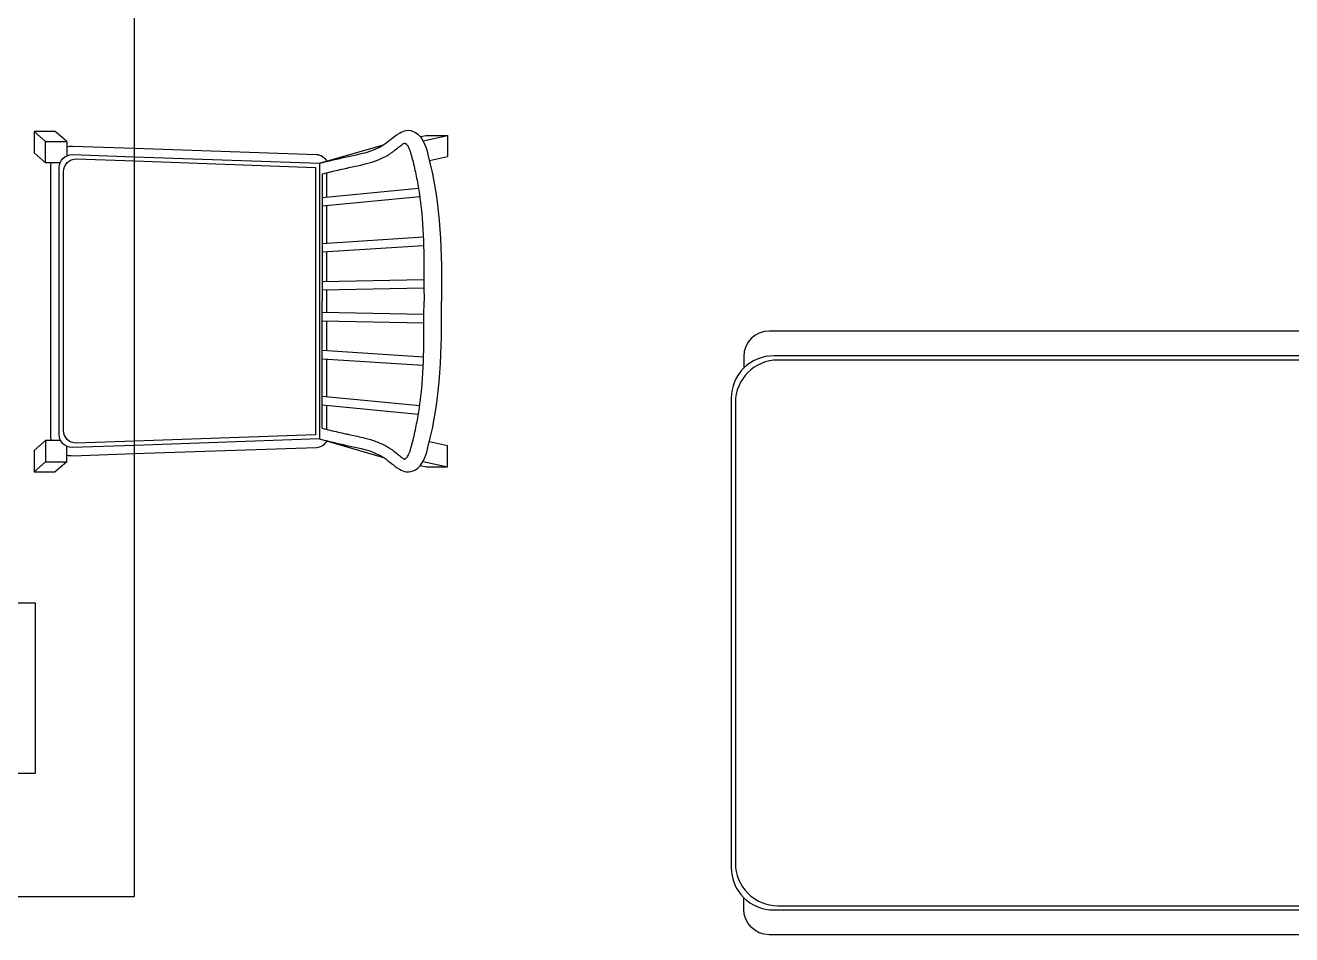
# Model space of a CAD drawing. Header units: millimetres. Extents: x -38686 to 870903, y -23218 to 232707.
# Drawn here: x 49296 to 50783, y 24943 to 26012 of the extents above; entities that cross this region are included whole.
import ezdxf

# ---------------------------------------------------------------- set-up
doc = ezdxf.new("R2010")
doc.units = ezdxf.units.MM
doc.header["$LTSCALE"] = 10
doc.layers.add('40 - Detail Outline', color=142, linetype='Continuous')

msp = doc.modelspace()

# ---------------------------------------------------------------- linework, layer by layer
at = {"layer": '40 - Detail Outline', "color": 251}
for p, q in [((49319.45330762872, 25874.9798246807), (49305.84302058409, 25886.9213891029)), ((49344.45330762872, 25874.9798246807), (49330.84302058409, 25886.9213891029)), ((49319.45330762872, 25849.9798246807), (49305.84302058409, 25861.9213891029)), ((49319.45330762872, 25523.86295352513), (49305.84302058409, 25511.9213891029)), ((49319.45330762872, 25498.86295352513), (49305.84302058409, 25486.9213891029)), ((49344.45330762872, 25498.86295352513), (49330.84302058409, 25486.9213891029))]:
    msp.add_line(p, q, dxfattribs=at)
at = {"layer": '40 - Detail Outline', "color": 0}
for p, q in [((49759.68112940478, 25880.74360842075), (49766.55395227176, 25882.25678587875)), ((49762.81725511877, 25875.929877243), (49791.55395227176, 25882.25678587875)), ((49641.33371486331, 25849.5897422392), (49716.38251353626, 25871.21062746628)), ((49770.31153347477, 25852.57987947524), (49791.55395227176, 25857.25678587875)), ((49641.33371486331, 25525.56071637515), (49716.38251353626, 25503.93983114809)), ((49770.31153347477, 25522.5705791391), (49791.55395227176, 25517.89367273563)), ((49759.68112940478, 25494.40685019359), (49766.55395227176, 25492.89367273563)), ((49762.81725511877, 25499.22058137135), (49791.55395227176, 25492.89367273563))]:
    msp.add_line(p, q, dxfattribs=at)
at = {"layer": '40 - Detail Outline', "color": 7}
for p, q in [((49740.29382557579, 25872.971233575), (49740.73692664533, 25873.09309698546)), ((49644.43929211135, 25836.96613776359), (49644.43929211135, 25687.57522930718)), ((49649.86149584307, 25809.93221040681), (49649.86149584307, 25838.29830624921)), ((49644.43929211135, 25809.40827754217), (49757.33720493858, 25820.31729715968)), ((49644.43929211135, 25799.36170183895), (49758.84422388003, 25810.41634061614)), ((49649.86149584307, 25755.71435736707), (49649.86149584307, 25799.88563470357)), ((49644.43929211135, 25755.36247052623), (49763.06867477039, 25763.06120719488)), ((49644.43929211135, 25745.34143429974), (49763.43892028555, 25753.06419893397)), ((49649.86149584307, 25710.76516380894), (49649.86149584307, 25745.69332114058)), ((49644.43929211135, 25710.65366167928), (49763.7956092289, 25713.10810349071)), ((49644.43929211135, 25700.65154751487), (49763.83559965936, 25703.10681168899)), ((49649.86149584307, 25674.38740896982), (49649.86149584307, 25700.76304964452)), ((49644.43929211135, 25538.18432085077), (49644.43929211135, 25687.57522930718)), ((49644.43929211135, 25674.49891109952), (49763.83559965936, 25672.04364692537)), ((49644.43929211135, 25664.49679693509), (49763.7956092289, 25662.04235512367)), ((49649.86149584307, 25629.45713747377), (49649.86149584307, 25664.38529480541)), ((49644.43929211135, 25629.80902431461), (49763.43892028555, 25622.0862596804)), ((49644.43929211135, 25619.78798808813), (49763.06867477039, 25612.0892514195)), ((49649.86149584307, 25575.26482391076), (49649.86149584307, 25619.43610124731)), ((49644.43929211135, 25575.78875677545), (49758.84422388003, 25564.73411799823)), ((49644.43929211135, 25565.7421810722), (49757.33720493858, 25554.83316145466)), ((49649.86149584307, 25536.85215236514), (49649.86149584307, 25565.21824820754)), ((49740.29382557579, 25502.17922503936), (49740.73692664533, 25502.0573616289))]:
    msp.add_line(p, q, dxfattribs=at)
at = {"layer": '40 - Detail Outline', "color": 0}
for points in [[(47023.85897620168, 26387.22150978724), (47023.85897620168, 24987.9289488271), (49423.86558489606, 24987.9289488271), (49423.86558489606, 26387.22150978724)], [(49107.48700394714, 25132.76887480424), (49307.48700394714, 25132.76887480424), (49307.48700394714, 25332.76887480424), (49107.48700394714, 25332.76887480424)]]:
    msp.add_lwpolyline(points, close=True, dxfattribs=at)
at = {"layer": '40 - Detail Outline', "color": 251}
for points in [[(49330.84302058409, 25886.9213891029), (49305.84302058409, 25886.9213891029), (49305.84302058409, 25861.9213891029)], [(49336.4861236217, 25849.9798246807), (49319.45330762872, 25849.9798246807), (49319.45330762872, 25874.9798246807), (49344.45330762872, 25874.9798246807), (49344.45330762872, 25858.32393179721)], [(49305.84302058409, 25511.9213891029), (49305.84302058409, 25486.9213891029), (49330.84302058409, 25486.9213891029)], [(49337.06260770955, 25523.86295352513), (49319.45330762872, 25523.86295352513), (49319.45330762872, 25498.86295352513), (49344.45330762872, 25498.86295352513), (49344.45330762872, 25516.82652681713)]]:
    msp.add_lwpolyline(points, dxfattribs=at)
at = {"layer": '40 - Detail Outline', "color": 0}
for points in [[(49766.55395227176, 25882.25678587875), (49791.55395227176, 25882.25678587875), (49791.55395227176, 25857.25678587875)], [(49423.86558489606, 25857.06674123907), (49641.33371486331, 25849.5897422392), (49641.33371486331, 25525.56071637515), (49423.86558489606, 25518.08371737531)], [(49423.86558489606, 25852.15493791176), (49636.33371486331, 25844.5897422392), (49636.33371486331, 25530.56071637515), (49423.86558489606, 25522.99552070257)], [(49766.55395227176, 25492.89367273563), (49791.55395227176, 25492.89367273563), (49791.55395227176, 25517.89367273563)]]:
    msp.add_lwpolyline(points, dxfattribs=at)
at = {"layer": '40 - Detail Outline', "color": 251}
for points in [[(49344.45330762872, 25868.85139846491, -0.06587297058575958), (49350.97098836899, 25869.58500313603), (49423.86558489606, 25867.13437825962)], [(49335.48423103924, 25530.5607163752), (49335.48423103924, 25844.58974223915, -0.414213562373095), (49350.48423103924, 25859.58974223915), (49423.86558489606, 25857.06674123907)], [(49340.48423103924, 25535.56071637515), (49340.48423103924, 25839.5897422392, -0.414213562373095), (49355.48423103924, 25854.5897422392), (49423.86558489606, 25852.15493791176)], [(49326.39813602981, 25523.86295352513, -0.06791000905134689), (49325.48423103924, 25530.5607163752), (49325.48423103924, 25844.58974223915, -0.05438091570861269), (49326.07220508333, 25849.9798246807, -0.05438091570861269)], [(49423.86558489606, 25518.08371737531), (49350.48423103924, 25515.5607163752, -0.414213562373095), (49335.48423103924, 25530.5607163752)], [(49423.86558489606, 25522.99552070257), (49355.48423103924, 25520.56071637515, -0.414213562373095), (49340.48423103924, 25535.56071637515)], [(49423.86558489606, 25508.01608035476), (49350.97098836899, 25505.56545547832, -0.06587297058576468), (49344.45330762872, 25506.29906014943)]]:
    msp.add_lwpolyline(points, format="xyb", dxfattribs=at)
at = {"layer": '40 - Detail Outline', "color": 0}
for points in [[(49423.86558489606, 25867.13437825962), (49637.62733135943, 25859.94797654442, -0.2556251410626646), (49649.61511917826, 25851.97554048487)], [(50829.31284253305, 25658.08345538178), (50829.31284253305, 25657.35103806808, -0.4142135623729093), (50824.31284253305, 25652.35103806808), (50169.43577433523, 25652.35103806808, 0.414213562373095), (50139.43577433523, 25622.35103806808), (50139.43577433523, 25608.77578379171)], [(51663.13256103132, 25623.29793889007), (50174.66818159237, 25623.29793889007, 0.414213562373095), (50124.66818159237, 25573.29793889007), (50124.66818159237, 25022.24721784428, 0.414213562373095), (50174.66818159237, 24972.24721784428), (51481.77361372873, 24972.24721784428)], [(51663.13256103132, 25618.29793889007), (50179.66818159237, 25618.2979388901, 0.414213562373095), (50129.66818159237, 25568.2979388901), (50129.66818159237, 25027.24721784428, 0.414213562373095), (50179.66818159237, 24977.24721784431), (51480.9445546678, 24977.24721784428)], [(49649.61511917826, 25523.17491812953, -0.2556251410624717), (49637.62733135946, 25515.20248206994), (49423.86558489606, 25508.01608035476)], [(51008.63037402061, 24943.19411866626), (50169.43577433523, 24943.19411866626, -0.414213562373095), (50139.43577433523, 24973.19411866626), (50139.43577433523, 24986.76937294258)]]:
    msp.add_lwpolyline(points, format="xyb", dxfattribs=at)
for points, knots in [([(49641.33371486331, 25849.5897422392), (49651.79639992898, 25852.16370411796), (49676.98505285865, 25858.3604530416), (49711.93334696992, 25864.44364438024), (49730.40706072765, 25883.10317012168), (49743.60242386692, 25889.40071001481), (49761.29090653427, 25884.80801184669), (49784.49032844277, 25808.60454852752), (49784.5666039098, 25743.23667815148), (49784.52108165488, 25687.57522930718)], [0, 0, 0, 0, 32.57715137016206, 78.42867812162459, 101.3060539574624, 109.9823801314556, 120.9505162771507, 150.9531685171357, 323.7323053217198, 323.7323053217198, 323.7323053217198, 323.7323053217198]), ([(49644.43929211135, 25836.96613776359), (49650.72117775082, 25838.51156650025), (49656.95682050855, 25840.04536642941), (49666.06693301612, 25842.18230758111), (49668.92127639498, 25842.83716250343), (49673.07536961863, 25843.7596851214), (49674.36526416821, 25844.04191016827), (49678.24436764774, 25844.87627794577), (49680.9026247494, 25845.42797998318), (49686.33120328115, 25846.58775623994), (49689.09971686982, 25847.19543100211), (49695.99775419629, 25848.84938509666), (49700.16730050402, 25849.96745735938), (49708.53208375163, 25852.74732389925), (49712.73026988958, 25854.41023622777), (49718.2363037102, 25857.20591131034), (49719.61125705842, 25857.95719215435), (49721.68815690416, 25859.18671660161), (49722.40037975964, 25859.62572241279), (49723.62579515585, 25860.4135575314), (49724.14251099166, 25860.75628155835), (49725.14686486626, 25861.44144767645), (49725.63750760647, 25861.78559351516), (49727.07762278224, 25862.81857770336), (49727.9953286213, 25863.50784883405), (49730.70898108877, 25865.59998239843), (49732.39029484475, 25866.9721913715), (49735.55389522764, 25869.50937091777), (49737.03571415305, 25870.67413056368), (49738.94707964864, 25872.05554107953), (49739.4383355942, 25872.39914492046), (49740.04621011956, 25872.80757563506), (49740.17027263503, 25872.89003501327), (49740.29382557579, 25872.971233575)], [0, 0, 0, 0, 19.5596004355604, 19.5596004355604, 28.45991600955121, 28.45991600955121, 32.45695727233236, 32.45695727233236, 40.45103979789465, 40.45103979789465, 48.44512232345694, 48.44512232345694, 60.12364506582898, 60.12364506582898, 71.80216780820102, 71.80216780820102, 75.7233369685843, 75.7233369685843, 77.7871617886923, 77.7871617886923, 79.29849759935163, 79.29849759935163, 80.80983341001097, 80.80983341001097, 83.83250503132965, 83.83250503132965, 90.10403329045086, 90.10403329045086, 96.37556154957207, 96.37556154957207, 98.59913399292718, 98.59913399292718, 99.17238689409376, 99.17238689409376, 99.17238689409376, 99.17238689409376]), ([(49740.73692664533, 25873.09309698546), (49740.77829336521, 25873.10722935306), (49740.83264879257, 25873.12325284689), (49741.02564436221, 25873.13268960807), (49741.19424756896, 25873.15371011711), (49741.55841685264, 25873.03423031779), (49741.7538193833, 25872.95626605909), (49742.05069303163, 25872.81530110734), (49742.15876968086, 25872.7584679456), (49742.35808597601, 25872.64382480226), (49742.45374148231, 25872.58366055575), (49742.73954202334, 25872.3880294665), (49742.92960407381, 25872.23737150213), (49743.34253962952, 25871.85331620775), (49743.56507712248, 25871.61935281926), (49744.04669788905, 25871.03397388245), (49744.30527912104, 25870.68247441864), (49744.99680221619, 25869.61465144468), (49745.44569350092, 25868.80292385198), (49746.3480799672, 25866.87149796457), (49746.80106540283, 25865.75342560529), (49747.68655075415, 25863.26896969779), (49748.11930264579, 25861.90332478469), (49748.9694462069, 25858.98722016274), (49749.38732858247, 25857.43600962137), (49750.23260649788, 25854.20685072172), (49750.64290967991, 25852.59581871699), (49751.83786816132, 25847.77289658006), (49752.58657454126, 25844.57117965621), (49754.69726658805, 25835.00299135576), (49755.92385379859, 25828.67346142172), (49759.127811705, 25809.80335977605), (49760.62955930689, 25797.3807499353), (49763.16113548269, 25767.31822938306), (49763.69743174457, 25749.76686574534), (49763.85919836641, 25717.78774947663), (49763.63074404409, 25703.36589498126), (49764.13562491786, 25687.57522930718)], [136.2705295627379, 136.2705295627379, 136.2705295627379, 136.2705295627379, 137.4941417756506, 137.4941417756506, 139.941366201476, 139.941366201476, 142.3885906273014, 142.3885906273014, 143.9244216317651, 143.9244216317651, 145.4602526362288, 145.4602526362288, 148.5319146451563, 148.5319146451563, 151.6035766540837, 151.6035766540837, 154.6752386630112, 154.6752386630112, 159.4514078375787, 159.4514078375787, 164.2275770121463, 164.2275770121463, 169.0037461867138, 169.0037461867138, 173.7799153612814, 173.7799153612814, 178.5560845358489, 178.5560845358489, 188.108422884984, 188.108422884984, 207.2130995832542, 207.2130995832542, 245.4224529797947, 245.4224529797947, 300.3116821547654, 300.3116821547654, 345.3448724426561, 345.3448724426561, 345.3448724426561, 345.3448724426561]), ([(49641.33371486331, 25525.56071637515), (49651.79639992898, 25522.98675449639), (49676.98505285865, 25516.79000557273), (49711.93334696992, 25510.70681423416), (49730.40706072765, 25492.04728849268), (49743.60242386692, 25485.74974859955), (49761.29090653427, 25490.34244676768), (49784.49032844277, 25566.54591008683), (49784.5666039098, 25631.9137804629), (49784.52108165488, 25687.57522930718)], [0, 0, 0, 0, 32.57715137016206, 78.42867812162459, 101.3060539574624, 109.9823801314556, 120.9505162771507, 150.9531685171357, 323.7323053217198, 323.7323053217198, 323.7323053217198, 323.7323053217198]), ([(49740.73692664533, 25502.0573616289), (49740.77829336521, 25502.04322926129), (49740.83264879257, 25502.02720576748), (49741.02564436221, 25502.01776900627), (49741.19424756896, 25501.99674849725), (49741.55841685264, 25502.11622829658), (49741.7538193833, 25502.19419255529), (49742.05069303163, 25502.33515750701), (49742.15876968086, 25502.39199066873), (49742.35808597601, 25502.50663381212), (49742.45374148231, 25502.56679805858), (49742.73954202334, 25502.76242914785), (49742.92960407381, 25502.91308711221), (49743.34253962952, 25503.29714240663), (49743.56507712248, 25503.53110579509), (49744.04669788905, 25504.1164847319), (49744.30527912104, 25504.46798419569), (49744.99680221619, 25505.53580716966), (49745.44569350092, 25506.34753476236), (49746.3480799672, 25508.27896064978), (49746.80106540283, 25509.39703300908), (49747.68655075415, 25511.88148891656), (49748.11930264579, 25513.24713382969), (49748.9694462069, 25516.16323845162), (49749.38732858247, 25517.71444899299), (49750.23260649788, 25520.94360789266), (49750.64290967991, 25522.55463989739), (49751.83786816132, 25527.3775620343), (49752.58657454126, 25530.57927895814), (49754.69726658805, 25540.14746725862), (49755.92385379859, 25546.47699719263), (49759.127811705, 25565.34709883832), (49760.62955930689, 25577.76970867908), (49763.16113548269, 25607.83222923129), (49763.69743174457, 25625.38359286901), (49763.85919836641, 25657.36270913774), (49763.63074404409, 25671.78456363309), (49764.13562491786, 25687.57522930718)], [136.2705295627379, 136.2705295627379, 136.2705295627379, 136.2705295627379, 137.4941417756506, 137.4941417756506, 139.941366201476, 139.941366201476, 142.3885906273014, 142.3885906273014, 143.9244216317651, 143.9244216317651, 145.4602526362288, 145.4602526362288, 148.5319146451563, 148.5319146451563, 151.6035766540837, 151.6035766540837, 154.6752386630112, 154.6752386630112, 159.4514078375787, 159.4514078375787, 164.2275770121463, 164.2275770121463, 169.0037461867138, 169.0037461867138, 173.7799153612814, 173.7799153612814, 178.5560845358489, 178.5560845358489, 188.108422884984, 188.108422884984, 207.2130995832542, 207.2130995832542, 245.4224529797947, 245.4224529797947, 300.3116821547654, 300.3116821547654, 345.3448724426561, 345.3448724426561, 345.3448724426561, 345.3448724426561]), ([(49644.43929211135, 25538.18432085077), (49650.72117775082, 25536.63889211414), (49656.95682050855, 25535.10509218493), (49666.06693301612, 25532.96815103324), (49668.92127639498, 25532.31329611092), (49673.07536961863, 25531.39077349296), (49674.36526416821, 25531.1085484461), (49678.24436764774, 25530.27418066861), (49680.9026247494, 25529.72247863117), (49686.33120328115, 25528.5627023744), (49689.09971686982, 25527.95502761223), (49695.99775419629, 25526.30107351772), (49700.16730050402, 25525.18300125499), (49708.53208375163, 25522.40313471514), (49712.73026988958, 25520.74022238659), (49718.2363037102, 25517.94454730399), (49719.61125705842, 25517.19326646001), (49721.68815690416, 25515.96374201272), (49722.40037975964, 25515.52473620159), (49723.62579515585, 25514.73690108295), (49724.14251099166, 25514.39417705602), (49725.14686486626, 25513.7090109379), (49725.63750760647, 25513.36486509921), (49727.07762278224, 25512.33188091097), (49727.9953286213, 25511.64260978032), (49730.70898108877, 25509.55047621597), (49732.39029484475, 25508.17826724283), (49735.55389522764, 25505.64108769658), (49737.03571415305, 25504.4763280507), (49738.94707964864, 25503.09491753483), (49739.4383355942, 25502.75131369392), (49740.04621011956, 25502.34288297929), (49740.17027263503, 25502.26042360112), (49740.29382557579, 25502.17922503936)], [0, 0, 0, 0, 19.5596004355604, 19.5596004355604, 28.45991600955121, 28.45991600955121, 32.45695727233236, 32.45695727233236, 40.45103979789465, 40.45103979789465, 48.44512232345694, 48.44512232345694, 60.12364506582898, 60.12364506582898, 71.80216780820102, 71.80216780820102, 75.7233369685843, 75.7233369685843, 77.7871617886923, 77.7871617886923, 79.29849759935163, 79.29849759935163, 80.80983341001097, 80.80983341001097, 83.83250503132965, 83.83250503132965, 90.10403329045086, 90.10403329045086, 96.37556154957207, 96.37556154957207, 98.59913399292718, 98.59913399292718, 99.17238689409376, 99.17238689409376, 99.17238689409376, 99.17238689409376])]:
    msp.add_open_spline(points, degree=3, knots=knots, dxfattribs=at)

doc.saveas('drawing.dxf')
